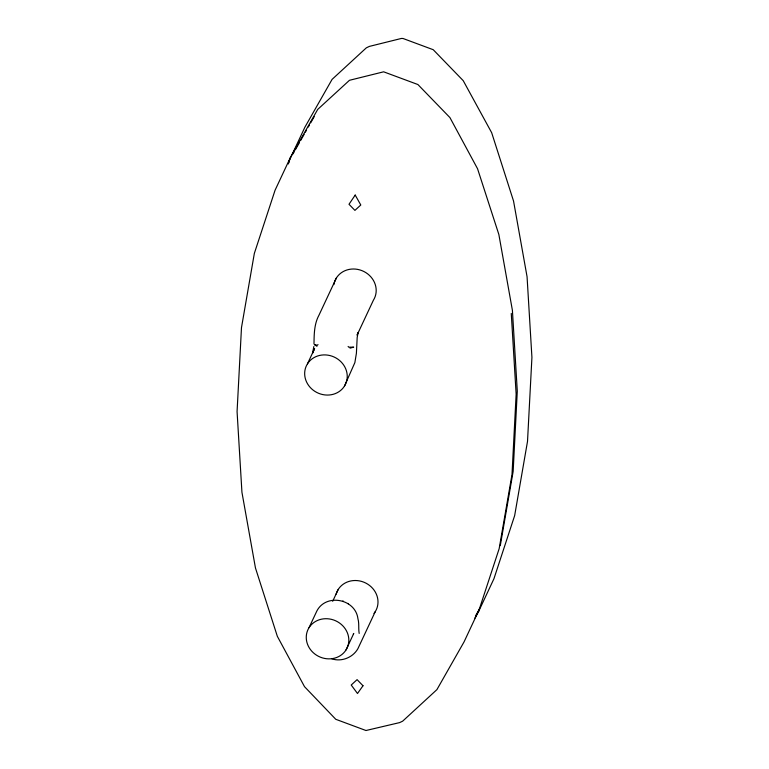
<?xml version="1.0" encoding="UTF-8"?>
<svg xmlns="http://www.w3.org/2000/svg" width="769" height="769" viewBox="0 0 769 769"><rect width="100%" height="100%" fill="white"/><g stroke="black" fill="none" stroke-linecap="round" stroke-linejoin="round"><path stroke-width="1.15" d="M313.839 346.54L312.522 353.259L314.598 348.607L307.475 363.824M500.283 545.634L513.154 471.407L517.287 391.152L512.404 310.34L498.85 234.478L477.549 168.738L449.932 117.59L417.903 84.532L383.635 71.815L349.462 80.293L317.722 109.4L290.567 157.155L275.062 190.251L254.347 253.386L241.485 327.613L237.073 411.607L241.937 492.275L255.462 567.974L277.34 636.319L304.514 686.669L335.774 719.294L365.977 730.512L399.63 722.6L402.668 721.159L436.917 689.62L464.072 641.865L479.577 608.769L475.444 616.036M288.317 163.605L289.423 160.231M288.346 163.922L290.567 157.155M474.886 618.074L478.433 611.845L499.148 548.71L512.01 474.483L516.143 394.228L511.27 313.416M357.277 334.505L358.104 332.65L357.181 337.495L356.403 353.288L354.865 362.622L344.435 386.144A21.609 19.725 25.1 0 1 307.562 383.856A21.609 19.725 25.1 0 1 325.864 354.942A21.609 19.725 25.1 0 1 344.435 386.144M289.932 159.164L304.928 127.135L332.083 79.38L366.332 47.841L369.37 46.4L401.399 38.45L403.023 38.488L433.226 49.706L463.226 80.668L491.66 132.681L513.538 201.026L527.063 276.725L531.927 357.393L527.515 441.387L514.653 515.615L493.938 578.749L478.433 611.845M336.428 277.917L318.952 315.232C314.165 324.018 314.117 334.332 314.002 344.07M357.027 335.178L373.388 300.237A21.609 19.725 25.1 0 0 361.93 270.63A21.609 19.725 25.1 0 0 333.871 284.636M309.061 627.619L316.847 611.019C326.075 593.072 355.413 598.859 357.902 618.555C359.334 623.399 358.287 628.533 359.181 633.435M332.679 601.3L338.235 589.429M346.021 649.949A21.609 19.725 25.1 0 0 327.45 618.747A21.609 19.725 25.1 0 0 309.157 647.661A21.609 19.725 25.1 0 0 346.021 649.949L353.759 633.464L353.336 633.964M375.205 611.749L357.883 648.719C352.846 657.562 341.542 662.08 331.833 658.841M292.97 154.002L294.152 151.926M295.334 149.849L299.458 142.582M300.641 140.506L304.188 134.277M305.37 132.201L306.543 130.124M308.321 127.01L309.494 124.934M310.676 122.857L314.223 116.628M318.001 344.57L317.414 345.243L314.579 344.723L316.953 346.3M350.01 348.155L353.673 347.146L348.732 347.184L348.107 346.435M342.83 600.964L343.503 601.291M347.828 603.434L348.453 603.742M336.13 594.129A21.609 19.725 25.1 0 1 365.804 583.075A21.609 19.725 25.1 0 1 373.994 613.431M355.201 195.066L349.001 204.275L354.922 210.379L360.786 205.006L355.201 195.066M363.006 685.756L357.489 693.503L351.222 685.025L357.085 679.642L363.006 685.756"/></g></svg>
